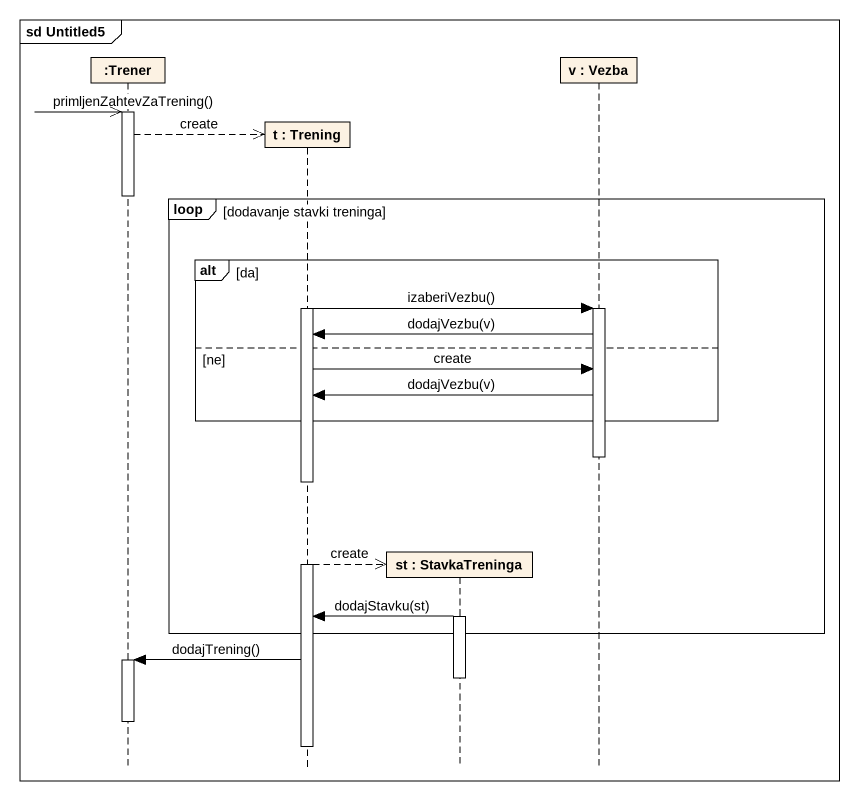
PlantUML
@startuml
mainframe sd Untitled5
hide footbox
participant ":Trener" as Trener
participant "t : Trening" as t
participant "st : StavkaTreninga" as st
participant "v : Vezba" as v

Trener ->> Trener : primljenZahtevZaTrening()
activate Trener
Trener -->> t ** : create
deactivate Trener
loop dodavanje stavki treninga
  alt da
    activate t
    t -> v : izaberiVezbu()
    activate v
    v -> t : dodajVezbu(v)
  else ne
    t -> v : create
    v -> t : dodajVezbu(v)
  end
  deactivate v
  t -->> st ** : create
  activate st
  st -> t : dodajStavku(st)
end
t -> Trener : dodajTrening()
activate Trener
deactivate st
deactivate Trener
deactivate t
@enduml
